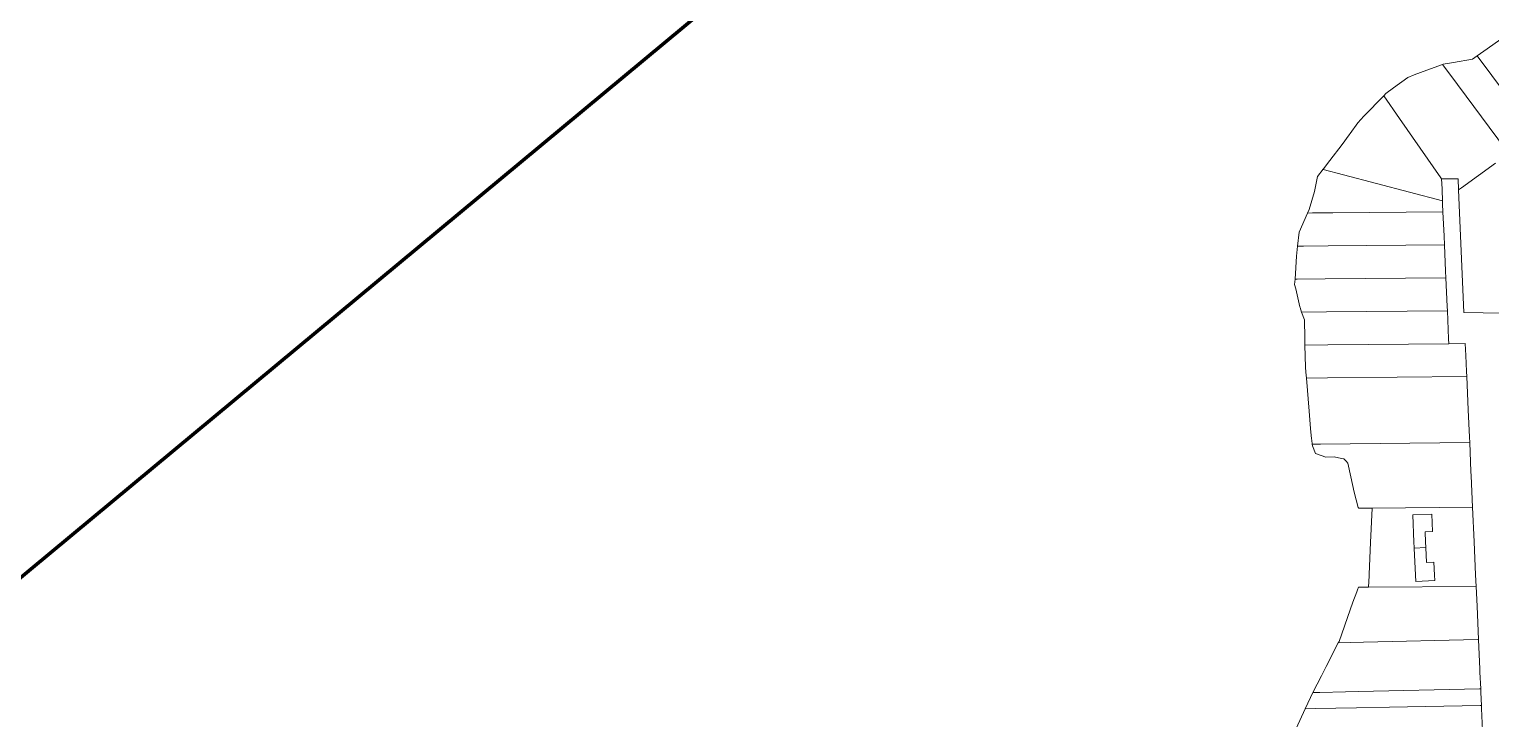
# Model space of a CAD drawing. Header units: feet. Extents: x 865220 to 2774701, y -2240498 to 961524.
# Drawn here: x 2768435 to 2770648, y 952408 to 953452 of the extents above; entities that cross this region are included whole.
import ezdxf

# ---------------------------------------------------------------- set-up
doc = ezdxf.new("R2010")
doc.units = ezdxf.units.FT
doc.header["$LTSCALE"] = 0.015
doc.header["$MEASUREMENT"] = 0
doc.layers.add('Parcels', color=7, linetype='Continuous', lineweight=0)
doc.layers.add('Route_3_PSAs', color=1, linetype='Continuous', lineweight=100)

msp = doc.modelspace()

# ---------------------------------------------------------------- linework, layer by layer
at = {"layer": 'Parcels', "lineweight": 5, "ltscale": 100}
for p, q in [((2770668.5, 953440.3), (2770637.3, 953418.5)), ((2770637.3, 953418.5), (2770627.5, 953411.7)), ((2770574.9, 953398.6), (2770551.4, 953389.9)), ((2770576.1, 953399), (2770574.9, 953398.6)), ((2770574.9, 953398.6), (2770585.9, 953383.8)), ((2770591.6, 953401.7), (2770576.1, 953399)), ((2770620.2, 953406.6), (2770591.6, 953401.7)), ((2770627.5, 953411.7), (2770620.2, 953406.6)), ((2770841.6, 953124), (2770627.5, 953411.7)), ((2770522.3, 953379.1), (2770500.8, 953363.1)), ((2770532.2, 953382.8), (2770522.3, 953379.1)), ((2770551.4, 953389.9), (2770532.2, 953382.8)), ((2770670.4, 953270.3), (2770585.9, 953383.8)), ((2770486, 953351.1), (2770456.1, 953320.2)), ((2770489.4, 953354.7), (2770486, 953351.1)), ((2770486, 953351.1), (2770509.8, 953316.9)), ((2770500.8, 953363.1), (2770489.4, 953354.7)), ((2770446.8, 953310.5), (2770435.1, 953294.2)), ((2770456.1, 953320.2), (2770446.8, 953310.5)), ((2770572.4, 953227.2), (2770509.8, 953316.9)), ((2770433.8, 953292.3), (2770423.1, 953277.4)), ((2770435.1, 953294.2), (2770433.8, 953292.3)), ((2770423.1, 953277.4), (2770404.5, 953253.4)), ((2770394.1, 953239.9), (2770385.6, 953229)), ((2770394.7, 953240.8), (2770394.1, 953239.9)), ((2770394.5, 953239.8), (2770394.1, 953239.9)), ((2770425.3, 953231.7), (2770394.5, 953239.8)), ((2770394.5, 953239.8), (2770425.3, 953231.7)), ((2770404.5, 953253.4), (2770394.7, 953240.8)), ((2770603.6, 953212.1), (2770655.1, 953249)), ((2770385.6, 953229), (2770381, 953206.1)), ((2770575, 953192.2), (2770425.3, 953231.7)), ((2770425.3, 953231.7), (2770575, 953192.2)), ((2770573.5, 953225.6), (2770572.4, 953227.2)), ((2770574.2, 953210.5), (2770573.5, 953225.6)), ((2770573.5, 953225.6), (2770574.7, 953225.6)), ((2770574.7, 953225.6), (2770580.7, 953225.6)), ((2770580.7, 953225.6), (2770598.5, 953225.7)), ((2770598.5, 953225.7), (2770599.3, 953209)), ((2770381, 953206.1), (2770373.1, 953179)), ((2770574.3, 953208.9), (2770574.2, 953210.5)), ((2770575, 953192.2), (2770574.3, 953208.9)), ((2770574.3, 953208.9), (2770574.3, 953208.9)), ((2770575.2, 953187.3), (2770575, 953192.2)), ((2770575, 953192.2), (2770575, 953192.2)), ((2770603.6, 953212.1), (2770599.3, 953209)), ((2770599.3, 953209), (2770607.4, 953023.3)), ((2770603.6, 953212.1), (2770603.6, 953212.1)), ((2770370.8, 953173.7), (2770357.8, 953144.8)), ((2770373.1, 953179), (2770370.8, 953173.7)), ((2770370.8, 953173.7), (2770378, 953173.8)), ((2770378, 953173.8), (2770408.7, 953174)), ((2770575.7, 953175.6), (2770408.7, 953174)), ((2770575.7, 953175.6), (2770575.2, 953187.3)), ((2770577.3, 953138.6), (2770575.7, 953175.6)), ((2770357.8, 953144.8), (2770355.6, 953123.6)), ((2770577.9, 953125.6), (2770401.9, 953124)), ((2770577.9, 953125.6), (2770577.3, 953138.6)), ((2770579.7, 953085.6), (2770577.9, 953125.6)), ((2770577.9, 953125.6), (2770577.9, 953125.6)), ((2770354, 953108.2), (2770351.7, 953073.5)), ((2770355.6, 953123.6), (2770354, 953108.2)), ((2770364.3, 953123.6), (2770355.6, 953123.6)), ((2770401.9, 953124), (2770364.3, 953123.6)), ((2770580.1, 953075.6), (2770579.7, 953085.6)), ((2770351.7, 953073.5), (2770351.1, 953065.4)), ((2770351.1, 953065.4), (2770353.1, 953059.1)), ((2770354.9, 953073.6), (2770351.7, 953073.5)), ((2770353.1, 953059.1), (2770358.8, 953031.8)), ((2770354.9, 953073.6), (2770397.1, 953074)), ((2770397.1, 953074), (2770580.1, 953075.6)), ((2770582, 953032.2), (2770580.1, 953075.6)), ((2770580.1, 953075.6), (2770580.1, 953075.6)), ((2770358.8, 953031.8), (2770359.3, 953030.5)), ((2770359.3, 953030.5), (2770361.7, 953023.6)), ((2770361.7, 953023.6), (2770399.3, 953024)), ((2770361.7, 953023.6), (2770365.8, 953011.8)), ((2770582.3, 953025.6), (2770399.3, 953024)), ((2770582.3, 953025.6), (2770582, 953032.2)), ((2770584.2, 952983.5), (2770582.3, 953025.6)), ((2770582.3, 953025.6), (2770582.3, 953025.6)), ((2770607.4, 953023.3), (2770819.3, 953019.1)), ((2770365.8, 953011.8), (2770366.5, 952984.2)), ((2770366.5, 952984.2), (2770366.7, 952973.8)), ((2770401.4, 952974.1), (2770366.7, 952973.8)), ((2770366.7, 952973.8), (2770401.4, 952974.1)), ((2770366.7, 952973.8), (2770367.6, 952940.6)), ((2770584.4, 952975.8), (2770401.4, 952974.1)), ((2770584.5, 952975.8), (2770584.2, 952983.5)), ((2770584.5, 952975.8), (2770584.4, 952975.8)), ((2770609.5, 952976), (2770584.5, 952975.8)), ((2770584.5, 952975.8), (2770584.5, 952975.8)), ((2770610.3, 952958), (2770609.5, 952976)), ((2770611.4, 952934), (2770610.3, 952958)), ((2770610.3, 952958), (2770610.3, 952958)), ((2770367.6, 952940.6), (2770368.2, 952933)), ((2770368.2, 952933), (2770369, 952923.8)), ((2770611.6, 952926), (2770400.6, 952924.1)), ((2770611.7, 952926), (2770611.4, 952934)), ((2770611.7, 952926), (2770611.6, 952926)), ((2770611.6, 952926), (2770611.7, 952926)), ((2770614, 952876), (2770611.7, 952926)), ((2770400.6, 952924.1), (2770369, 952923.8)), ((2770369, 952923.8), (2770373.1, 952873.9)), ((2770373.1, 952873.9), (2770375.2, 952847.3)), ((2770615.8, 952834.5), (2770614, 952876)), ((2770614, 952876), (2770614, 952876)), ((2770375.2, 952847.3), (2770376.8, 952832)), ((2770376.8, 952832), (2770377, 952830)), ((2770377, 952830), (2770377.6, 952823.9)), ((2770386.7, 952824), (2770377.6, 952823.9)), ((2770377.6, 952823.9), (2770377.9, 952821.1)), ((2770377.9, 952821.1), (2770382.9, 952809.5)), ((2770390, 952824), (2770386.7, 952824)), ((2770616, 952826.1), (2770390, 952824)), ((2770616.2, 952826.1), (2770615.8, 952834.5)), ((2770616.2, 952826.1), (2770616, 952826.1)), ((2770618.1, 952782.6), (2770616.2, 952826.1)), ((2770382.9, 952809.5), (2770398.5, 952804)), ((2770398.5, 952804), (2770411.1, 952804.8)), ((2770411.1, 952804.8), (2770422, 952802.2)), ((2770422, 952802.2), (2770425.6, 952801.4)), ((2770425.6, 952801.4), (2770428.9, 952798)), ((2770428.9, 952798), (2770431.8, 952795)), ((2770431.8, 952795), (2770436.3, 952774.4)), ((2770436.3, 952774.4), (2770441.4, 952750.9)), ((2770618.4, 952776.1), (2770618.1, 952782.6)), ((2770620.5, 952728.2), (2770618.4, 952776.1)), ((2770618.4, 952776.1), (2770618.4, 952776.1)), ((2770441.4, 952750.9), (2770447.3, 952727.7)), ((2770447.3, 952727.7), (2770448.3, 952726.7)), ((2770448.3, 952726.7), (2770468.6, 952726.9)), ((2770468.6, 952726.9), (2770466.2, 952674.7)), ((2770620.5, 952728.2), (2770468.6, 952726.9)), ((2770622.9, 952676.1), (2770620.5, 952728.2)), ((2770529.9, 952716.6), (2770558.7, 952717.9)), ((2770558.7, 952717.9), (2770529.9, 952716.6)), ((2770529.9, 952716.6), (2770531.8, 952675.3)), ((2770531.8, 952675.3), (2770529.9, 952716.6)), ((2770559.9, 952691.8), (2770558.7, 952717.9)), ((2770559.9, 952691.8), (2770548.6, 952691.3)), ((2770548.6, 952691.3), (2770559.9, 952691.8)), ((2770549.3, 952675.5), (2770548.6, 952691.3)), ((2770548.6, 952691.3), (2770549.3, 952675.5)), ((2770466.2, 952674.7), (2770464, 952627)), ((2770531.8, 952675.3), (2770532.1, 952667.3)), ((2770532.1, 952667.3), (2770531.8, 952675.3)), ((2770532.1, 952667.3), (2770532.2, 952666.6)), ((2770532.2, 952666.6), (2770532.1, 952667.3)), ((2770532.2, 952666.6), (2770549.6, 952667.3)), ((2770532.2, 952666.6), (2770532.2, 952666.6)), ((2770534, 952625.3), (2770532.2, 952666.6)), ((2770532.2, 952666.6), (2770534, 952625.3)), ((2770549.3, 952675.5), (2770549.6, 952668)), ((2770549.6, 952668), (2770549.6, 952667.3)), ((2770549.6, 952667.3), (2770550.7, 952644.7)), ((2770549.6, 952667.3), (2770549.6, 952667.3)), ((2770550.7, 952644.7), (2770549.6, 952667.3)), ((2770625.1, 952626.2), (2770622.9, 952676.1)), ((2770561.9, 952645.1), (2770550.7, 952644.7)), ((2770550.7, 952644.7), (2770561.9, 952645.1)), ((2770561.9, 952645.1), (2770562.8, 952625.6)), ((2770562.8, 952625.6), (2770561.9, 952645.1)), ((2770463.9, 952624.7), (2770463, 952607.3)), ((2770464, 952627), (2770463.9, 952624.7)), ((2770534, 952625.3), (2770534.4, 952615.9)), ((2770534.4, 952615.9), (2770563.2, 952617.2)), ((2770562.8, 952625.6), (2770563.2, 952617.2)), ((2770625.9, 952608.3), (2770625.1, 952626.2)), ((2770445.3, 952600.2), (2770439.3, 952584.6)), ((2770446.5, 952603.5), (2770445.3, 952600.2)), ((2770447.9, 952607.2), (2770446.5, 952603.5)), ((2770463, 952607.3), (2770447.9, 952607.2)), ((2770463, 952607.3), (2770625.9, 952608.3)), ((2770463, 952607.3), (2770463, 952607.3)), ((2770627.2, 952578.3), (2770625.9, 952608.3)), ((2770625.9, 952608.3), (2770625.9, 952608.3)), ((2770435.3, 952573.1), (2770418.3, 952525.3)), ((2770439.3, 952584.6), (2770435.3, 952573.1)), ((2770629.5, 952528.3), (2770627.2, 952578.3)), ((2770628.3, 952528.3), (2770455.3, 952524.1)), ((2770629.5, 952528.3), (2770628.3, 952528.3)), ((2770631.5, 952483.2), (2770629.5, 952528.3)), ((2770417.2, 952523.2), (2770398.8, 952487.2)), ((2770418.3, 952525.3), (2770417.2, 952523.2)), ((2770455.3, 952524.1), (2770417.2, 952523.2)), ((2770398.8, 952487.2), (2770391.6, 952473.1)), ((2770631.7, 952478.4), (2770631.5, 952483.2)), ((2770391.6, 952473.1), (2770378.7, 952447.8)), ((2770632.8, 952453.5), (2770631.7, 952478.4)), ((2770631.7, 952478.4), (2770631.7, 952478.4)), ((2770374.9, 952440.4), (2770367, 952423.1)), ((2770378.7, 952447.8), (2770374.9, 952440.4)), ((2770378.7, 952447.8), (2770389, 952448)), ((2770389, 952448), (2770428.1, 952448.9)), ((2770428.1, 952448.9), (2770447.6, 952449.3)), ((2770447.6, 952449.3), (2770631, 952453.5)), ((2770631, 952453.5), (2770632.8, 952453.5)), ((2770633, 952447.6), (2770632.8, 952453.5)), ((2770633.9, 952428.4), (2770633, 952447.6)), ((2770367, 952423.1), (2770353.3, 952393.1)), ((2770382.2, 952423.4), (2770367, 952423.1)), ((2770445, 952424.6), (2770382.2, 952423.4)), ((2770494.6, 952425.6), (2770445, 952424.6)), ((2770632, 952428.4), (2770494.6, 952425.6)), ((2770632, 952428.4), (2770633.9, 952428.4)), ((2770634.1, 952423.6), (2770633.9, 952428.4)), ((2770633.9, 952428.4), (2770633.9, 952428.4)), ((2770635.6, 952390.4), (2770634.1, 952423.6))]:
    msp.add_line(p, q, dxfattribs=at)
at = {"layer": 'Route_3_PSAs', "ltscale": 50, "flags": 128}
msp.add_lwpolyline([(2765847.9, 957447.7), (2768617.2, 957421.7), (2768600.1, 956806.7), (2768477.8, 956145.2), (2768507.8, 955585.1), (2769992.3, 955585.1), (2769862.1, 953817.7), (2766205.5, 950780.9), (2765276.3, 950776.5), (2764380.6, 951884), (2763720.6, 951884), (2763786.2, 954650.6), (2764381.1, 954801.5), (2766461.2, 954801.5), (2766410.2, 955994.1), (2765829.7, 956000.3), (2765847.9, 957447.7)], dxfattribs=at)

doc.saveas('drawing.dxf')
